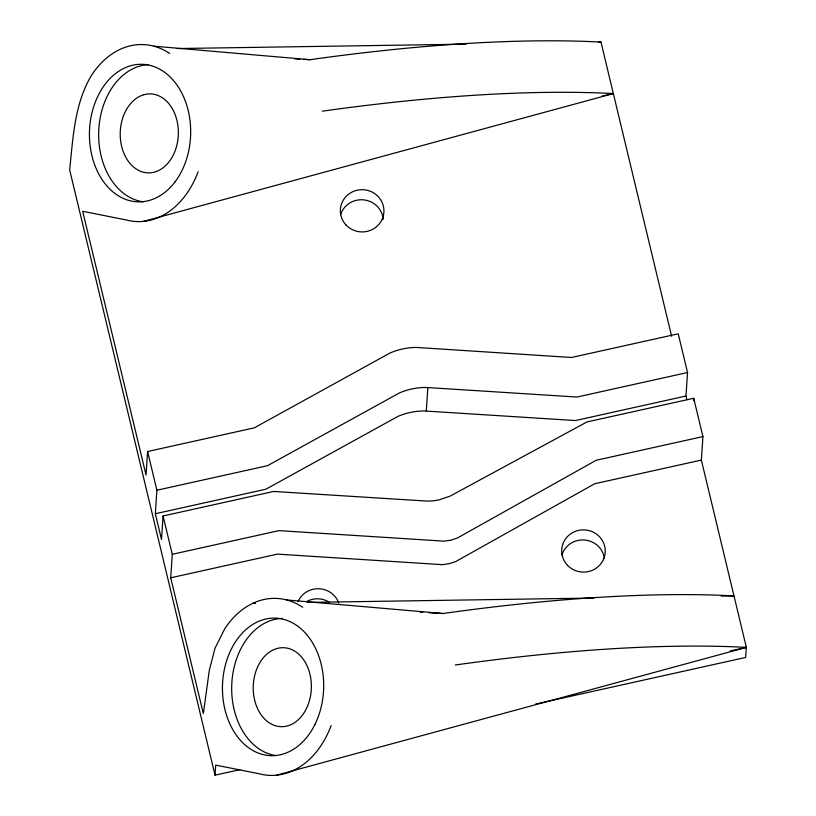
<?xml version="1.0" encoding="UTF-8"?>
<svg xmlns="http://www.w3.org/2000/svg" width="816" height="816" viewBox="0 0 816 816"><rect width="100%" height="100%" fill="white"/><g stroke="black" fill="none" stroke-linecap="round" stroke-linejoin="round"><path stroke-width="1.22" d="M686.868 399.707L685.981 396.025L687.541 372.524L678.239 333.805L571.537 357.479L416.017 347.412A66.198 64.148 3.8 0 0 389.966 353.042L254.296 427.849L147.594 451.523L146.033 475.024L82.681 211.283L126.46 220.014A88.556 65.147 -88.2 0 0 198.115 171.768M535.653 704.045L745.681 657.451L746.354 647.384L701.362 460.081L702.923 436.58L693.722 398.269L587.02 421.933L450.106 496.128L438.947 499.902A47.818 46.339 3.8 0 1 425.503 500.993L273.625 491.456L163.067 515.977L161.507 539.488L155.326 513.743L156.886 490.243L147.594 451.523M302.705 607.257A88.556 65.147 -88.2 0 0 224.675 628.922L215.026 648.21L209.335 670.14L203.337 713.612L170.717 577.799L172.278 554.299L163.067 515.977M239.884 769.661L215.026 775.169L215.699 765.102L259.478 773.823A88.556 65.147 -88.2 0 0 331.123 725.577M426.289 411.08L427.849 387.58M693.559 400.738L693.722 398.269M143.422 221.391L613.336 93.575A708.033 167.423 -13.5 0 0 322.32 111.18M276.44 775.2L746.354 647.384A708.033 167.423 -13.5 0 0 455.338 664.989M602.147 96.053L613.336 93.575M156.886 490.243L267.444 465.712L399.534 392.873A66.208 64.158 3.8 0 1 425.636 387.437L576.983 397.045L687.541 372.524M155.326 513.743L265.883 489.212L397.973 416.374A66.208 64.158 3.8 0 1 424.075 410.948L575.423 420.546L685.981 396.025M172.278 554.299L278.98 530.624L444.108 541.161L450.84 540.172L457.286 538.07L596.221 460.255L702.923 436.58M170.717 577.799L277.42 554.125L442.547 564.662L449.279 563.672L455.726 561.571L594.66 483.755L701.362 460.081M730.198 650.964L746.354 647.384M177.225 48.552L466.089 44.146M598.424 42.126L600.974 42.085L671.629 336.263M255.53 603.187L252.98 603.228L255.52 603.371M307.703 602.402L594.007 598.036M721.262 596.088L733.982 595.894A708.033 167.423 -13.5 0 0 442.966 613.51L429.032 612.755M294.76 58.874L299.819 59.15M303.623 59.354L309.958 59.701A708.033 167.423 -13.5 0 1 600.974 42.085M420.169 612.275L422.708 612.408M153.663 46.155L309.958 59.701M286.671 599.964L442.966 613.51M215.026 775.169L69.646 169.871C73.114 137.7 74.429 103.52 91.657 75.113A88.556 65.147 -88.2 0 1 169.697 53.448M561.938 554.839A21.797 21.124 3.8 0 1 584.654 540.019A21.797 21.124 3.8 0 1 604.421 558.521M307.204 601.239A21.797 21.124 3.8 0 1 328.981 602.024M340.609 214.659A21.797 21.124 3.8 0 1 363.895 199.889A21.797 21.124 3.8 0 1 383.204 219.453M298.064 601.545A21.797 21.124 3.8 0 1 318.852 588.734A21.797 21.124 3.8 0 1 338.732 603.014M143.065 201.797A68.799 50.612 -88.2 0 1 98.716 131.162A68.799 50.612 -88.2 0 1 148.318 64.648M276.185 755.616A68.799 50.612 -88.2 0 1 231.764 684.308A68.799 50.612 -88.2 0 1 282.428 618.416M270.392 651.484L268.75 652.606A39.505 29.07 -88.2 0 0 255.775 704.075L256.571 706.279A39.505 29.07 -88.2 0 0 294.209 722.894L295.851 721.762A39.505 29.07 -88.2 0 0 308.825 670.303L308.03 668.09A39.505 29.07 -88.2 0 0 270.392 651.484M143.861 94.727L142.076 95.309A39.505 29.07 -88.2 0 0 120.717 141.515L121.115 143.932A39.505 29.07 -88.2 0 0 154.714 172.033L156.499 171.442A39.505 29.07 -88.2 0 0 177.847 125.236L177.449 122.828A39.505 29.07 -88.2 0 0 143.861 94.727M174.838 182.131A68.799 50.612 -88.2 0 0 154.54 66.8A68.799 50.612 -88.2 0 0 90.8 150.328A68.799 50.612 -88.2 0 0 174.838 182.131M314.945 724.445A68.799 50.612 -88.2 0 0 276.797 618.212A68.799 50.612 -88.2 0 0 227.48 718.029A68.799 50.612 -88.2 0 0 314.945 724.445M346.229 225.175A21.797 21.124 3.8 0 0 382.99 217.025A21.797 21.124 3.8 0 0 357.194 190.21A21.797 21.124 3.8 0 0 346.229 225.175M567.559 565.355A21.797 21.124 3.8 0 0 604.319 557.206A21.797 21.124 3.8 0 0 578.524 530.39A21.797 21.124 3.8 0 0 567.559 565.355"/></g></svg>
